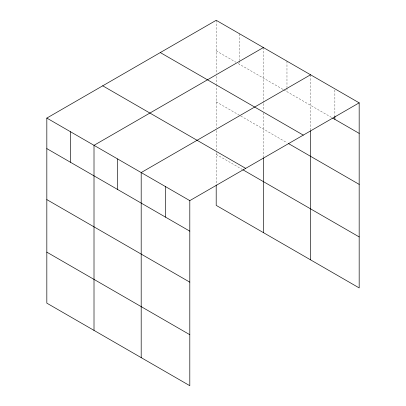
<?xml version="1.0" encoding="UTF-8"?>
<svg xmlns="http://www.w3.org/2000/svg" width="406" height="406" viewBox="0 0 406 406"><rect width="100%" height="100%" fill="white"/><g stroke="black" fill="none" stroke-linecap="round" stroke-linejoin="round"><path stroke-width="0.3" stroke-dasharray="2.03 1.52" d="M310.56 130.189L310.56 74.78M216.195 50.831L235.947 62.235M238.139 63.503L283.129 89.477M283.677 89.792L332.164 117.786M216.195 101.83L286.971 142.689M216.195 154.371L242.529 169.576M334.869 90.061L334.869 115.608M286.971 61.159L286.971 87.331M286.971 87.955L286.971 91.69M263.377 47.543L263.377 102.327M263.377 103.571L263.377 110.412M263.377 112.898L263.377 157.218M239.784 33.921L239.784 60.088M239.784 60.712L239.784 64.453M216.195 20.3L216.195 73.841M216.195 76.328L216.195 83.793M216.195 84.412L216.195 128.098M216.195 130.6L216.195 149.992M216.195 152.494L216.195 184.847"/><path stroke-width="0.61" d="M359.173 102.85L189.805 200.63L189.805 385.7L46.827 303.15L46.827 118.085L216.195 20.3L359.173 102.85L359.173 287.915L216.195 205.37L216.195 185.466M263.377 47.543L94.009 145.323L94.009 330.393M310.56 74.78L141.192 172.565L141.192 357.635M332.707 118.1L359.173 133.381M160.304 52.567L303.282 135.117M288.615 143.638L359.173 184.375M102.718 85.813L245.696 168.363M243.077 169.891L359.173 236.921M46.827 118.085L189.805 200.63M46.827 148.616L189.805 231.161M46.827 199.61L189.805 282.16M46.827 252.156L189.805 334.701M334.869 116.233L334.869 119.344M310.56 130.813L310.56 259.85M263.377 157.843L263.377 232.608M165.501 186.598L165.501 217.129M117.603 158.944L117.603 189.475M70.416 131.706L70.416 162.233"/></g></svg>
